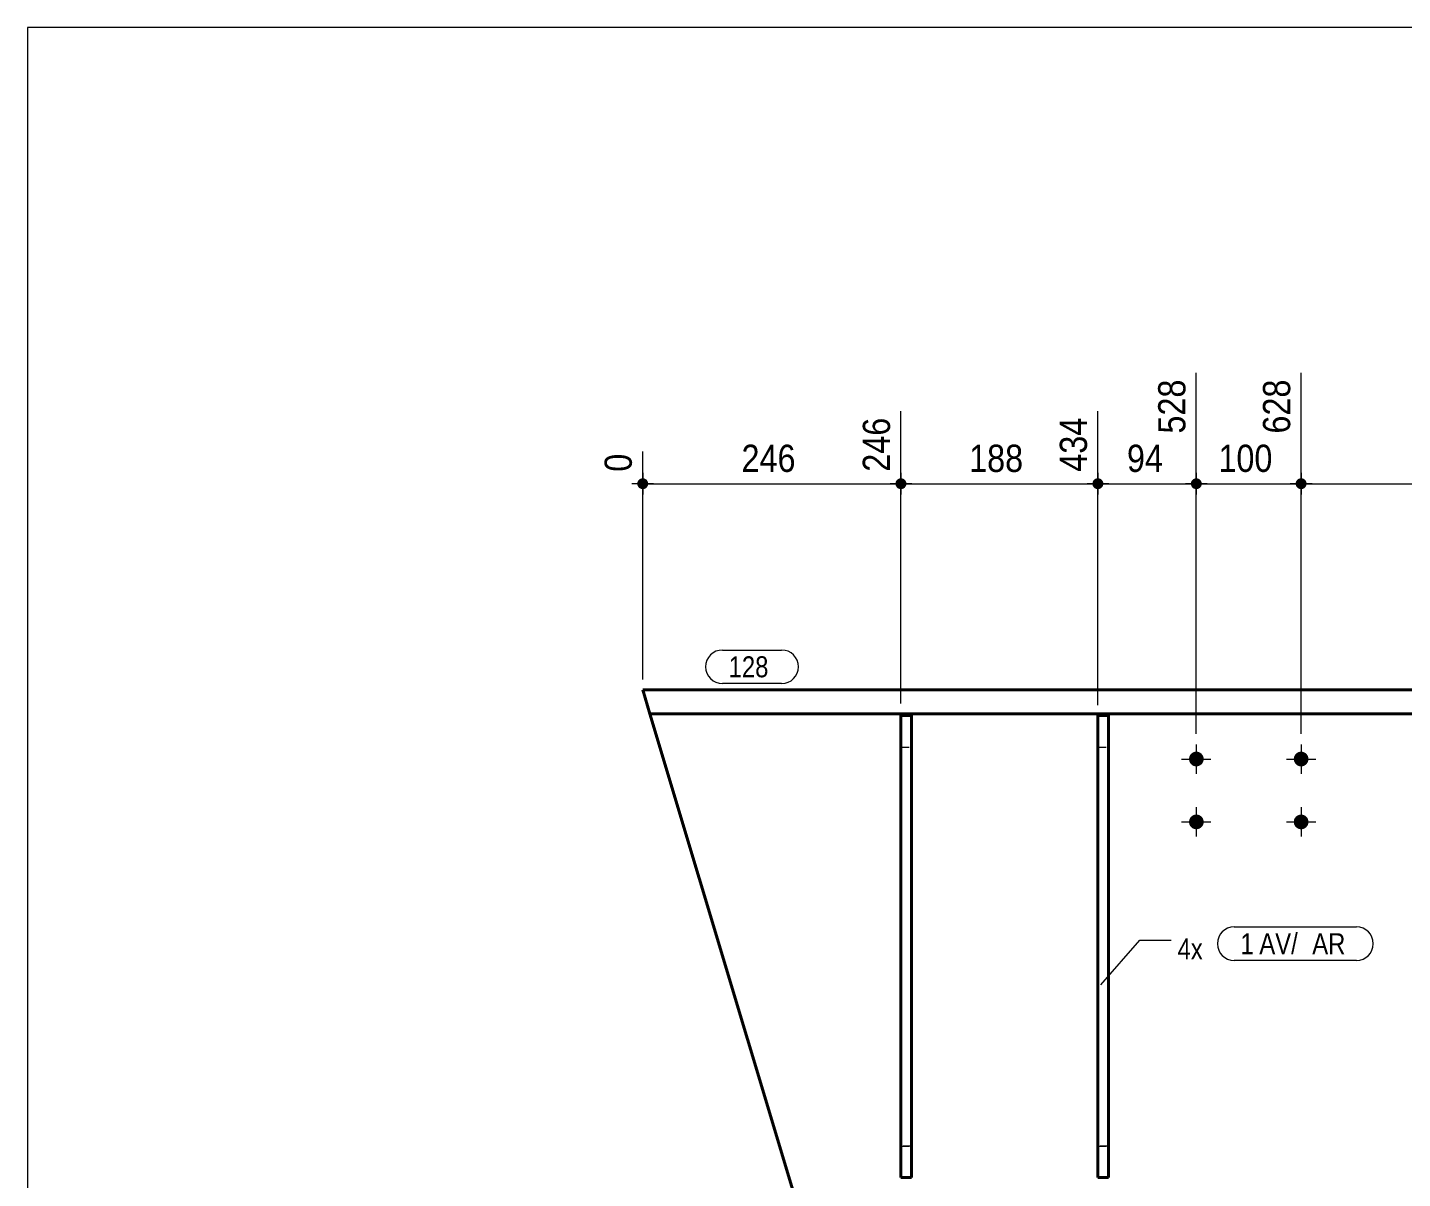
# Model space of a CAD drawing. Header units: millimetres. Extents: x 2 to 584, y 5 to 405.
# Drawn here: x 5 to 136.2, y 295.2 to 405 of the extents above; entities that cross this region are included whole.
import ezdxf

# ---------------------------------------------------------------- set-up
doc = ezdxf.new("R2010")
doc.units = ezdxf.units.MM
doc.linetypes.add('CACHE2', pattern=[1.190625, 0.79375, -0.396875])
for name, color, linetype, lineweight in [('Boulon', 7, 'Continuous', 0), ('Cache', 7, 'Continuous', 0), ('Cotation', 7, 'Continuous', 0), ('Feuille dessin', 5, 'Continuous', 0), ('Piece', 2, 'Continuous', 0), ('Repère pièce', 3, 'Continuous', 0)]:
    doc.layers.add(name, color=color, linetype=linetype, lineweight=lineweight)
doc.styles.add('ARIAL', font='ARIAL.TTF')
doc.styles.add('COMIC_SANS_MS', font='COMIC.TTF')

# ---------------------------------------------------------------- blocks, each defined once
blk = doc.blocks.new('*A2')
at = {"layer": 'Boulon'}
for points in [[(125.84, 335.24), (125.85, 335.28), (125.85, 335.31), (125.86, 335.35), (125.86, 335.38), (125.87, 335.41), (125.88, 335.45), (125.9, 335.48), (125.91, 335.51), (125.93, 335.54), (125.94, 335.57), (125.96, 335.6), (125.98, 335.63), (126, 335.65), (126.02, 335.68), (126.05, 335.71), (126.07, 335.73), (126.1, 335.75), (126.13, 335.77), (126.15, 335.79), (126.18, 335.81), (126.21, 335.83), (126.24, 335.84), (126.27, 335.86), (126.31, 335.87), (126.34, 335.88), (126.37, 335.89), (126.41, 335.9), (126.44, 335.9), (126.47, 335.91), (126.51, 335.91), (126.54, 335.91), (126.58, 335.91), (126.61, 335.91), (126.65, 335.9), (126.68, 335.9), (126.71, 335.89), (126.75, 335.88), (126.78, 335.87), (126.81, 335.86), (126.84, 335.84), (126.87, 335.83), (126.9, 335.81), (126.93, 335.79), (126.96, 335.77), (126.99, 335.75), (127.01, 335.73), (127.04, 335.71), (127.06, 335.68), (127.08, 335.65), (127.1, 335.63), (127.12, 335.6), (127.14, 335.57), (127.16, 335.54), (127.18, 335.51), (127.19, 335.48), (127.2, 335.45), (127.21, 335.41), (127.22, 335.38), (127.23, 335.35), (127.24, 335.31), (127.24, 335.28), (127.24, 335.24), (127.24, 335.21), (127.24, 335.18), (127.24, 335.14), (127.24, 335.11), (127.23, 335.07), (127.22, 335.04), (127.21, 335.01), (127.2, 334.97), (127.19, 334.94), (127.18, 334.91), (127.16, 334.88), (127.14, 334.85), (127.12, 334.82), (127.1, 334.79), (127.08, 334.77), (127.06, 334.74), (127.04, 334.72), (127.01, 334.69), (126.99, 334.67), (126.96, 334.65), (126.93, 334.63), (126.9, 334.61), (126.87, 334.59), (126.84, 334.58), (126.81, 334.56), (126.78, 334.55), (126.75, 334.54), (126.71, 334.53), (126.68, 334.52), (126.65, 334.52), (126.61, 334.51), (126.58, 334.51), (126.54, 334.51), (126.51, 334.51), (126.47, 334.51), (126.44, 334.52), (126.41, 334.52), (126.37, 334.53), (126.34, 334.54), (126.31, 334.55), (126.27, 334.56), (126.24, 334.58), (126.21, 334.59), (126.18, 334.61), (126.15, 334.63), (126.13, 334.65), (126.1, 334.67), (126.07, 334.69), (126.05, 334.72), (126.02, 334.74), (126, 334.77), (125.98, 334.79), (125.96, 334.82), (125.94, 334.85), (125.93, 334.88), (125.91, 334.91), (125.9, 334.94), (125.88, 334.97), (125.87, 335.01), (125.86, 335.04), (125.86, 335.07), (125.85, 335.11), (125.85, 335.14), (125.84, 335.18), (125.84, 335.21)], [(125.84, 329.24), (125.85, 329.28), (125.85, 329.31), (125.86, 329.35), (125.86, 329.38), (125.87, 329.41), (125.88, 329.45), (125.9, 329.48), (125.91, 329.51), (125.93, 329.54), (125.94, 329.57), (125.96, 329.6), (125.98, 329.63), (126, 329.65), (126.02, 329.68), (126.05, 329.71), (126.07, 329.73), (126.1, 329.75), (126.13, 329.77), (126.15, 329.79), (126.18, 329.81), (126.21, 329.83), (126.24, 329.84), (126.27, 329.86), (126.31, 329.87), (126.34, 329.88), (126.37, 329.89), (126.41, 329.9), (126.44, 329.9), (126.47, 329.91), (126.51, 329.91), (126.54, 329.91), (126.58, 329.91), (126.61, 329.91), (126.65, 329.9), (126.68, 329.9), (126.71, 329.89), (126.75, 329.88), (126.78, 329.87), (126.81, 329.86), (126.84, 329.84), (126.87, 329.83), (126.9, 329.81), (126.93, 329.79), (126.96, 329.77), (126.99, 329.75), (127.01, 329.73), (127.04, 329.71), (127.06, 329.68), (127.08, 329.65), (127.1, 329.63), (127.12, 329.6), (127.14, 329.57), (127.16, 329.54), (127.18, 329.51), (127.19, 329.48), (127.2, 329.45), (127.21, 329.41), (127.22, 329.38), (127.23, 329.35), (127.24, 329.31), (127.24, 329.28), (127.24, 329.24), (127.24, 329.21), (127.24, 329.18), (127.24, 329.14), (127.24, 329.11), (127.23, 329.07), (127.22, 329.04), (127.21, 329.01), (127.2, 328.97), (127.19, 328.94), (127.18, 328.91), (127.16, 328.88), (127.14, 328.85), (127.12, 328.82), (127.1, 328.79), (127.08, 328.77), (127.06, 328.74), (127.04, 328.72), (127.01, 328.69), (126.99, 328.67), (126.96, 328.65), (126.93, 328.63), (126.9, 328.61), (126.87, 328.59), (126.84, 328.58), (126.81, 328.56), (126.78, 328.55), (126.75, 328.54), (126.71, 328.53), (126.68, 328.52), (126.65, 328.52), (126.61, 328.51), (126.58, 328.51), (126.54, 328.51), (126.51, 328.51), (126.47, 328.51), (126.44, 328.52), (126.41, 328.52), (126.37, 328.53), (126.34, 328.54), (126.31, 328.55), (126.27, 328.56), (126.24, 328.58), (126.21, 328.59), (126.18, 328.61), (126.15, 328.63), (126.13, 328.65), (126.1, 328.67), (126.07, 328.69), (126.05, 328.72), (126.02, 328.74), (126, 328.77), (125.98, 328.79), (125.96, 328.82), (125.94, 328.85), (125.93, 328.88), (125.91, 328.91), (125.9, 328.94), (125.88, 328.97), (125.87, 329.01), (125.86, 329.04), (125.86, 329.07), (125.85, 329.11), (125.85, 329.14), (125.84, 329.18), (125.84, 329.21)]]:
    blk.add_hatch(color=256, dxfattribs=at).paths.add_polyline_path(points, flags=17)
at = {"layer": 'Boulon', "linetype": 'Continuous', "lineweight": 0}
for p, q in [((126.54, 336.61), (126.54, 333.81)), ((125.14, 335.21), (127.94, 335.21)), ((126.54, 330.61), (126.54, 327.81)), ((125.14, 329.21), (127.94, 329.21))]:
    blk.add_line(p, q, dxfattribs=at)
blk = doc.blocks.new('*A3')
at = {"layer": 'Boulon'}
for points in [[(115.84, 335.24), (115.85, 335.28), (115.85, 335.31), (115.86, 335.35), (115.86, 335.38), (115.87, 335.41), (115.88, 335.45), (115.9, 335.48), (115.91, 335.51), (115.93, 335.54), (115.94, 335.57), (115.96, 335.6), (115.98, 335.63), (116, 335.65), (116.02, 335.68), (116.05, 335.71), (116.07, 335.73), (116.1, 335.75), (116.13, 335.77), (116.15, 335.79), (116.18, 335.81), (116.21, 335.83), (116.24, 335.84), (116.27, 335.86), (116.31, 335.87), (116.34, 335.88), (116.37, 335.89), (116.41, 335.9), (116.44, 335.9), (116.47, 335.91), (116.51, 335.91), (116.54, 335.91), (116.58, 335.91), (116.61, 335.91), (116.65, 335.9), (116.68, 335.9), (116.71, 335.89), (116.75, 335.88), (116.78, 335.87), (116.81, 335.86), (116.84, 335.84), (116.87, 335.83), (116.9, 335.81), (116.93, 335.79), (116.96, 335.77), (116.99, 335.75), (117.01, 335.73), (117.04, 335.71), (117.06, 335.68), (117.08, 335.65), (117.11, 335.63), (117.12, 335.6), (117.14, 335.57), (117.16, 335.54), (117.18, 335.51), (117.19, 335.48), (117.2, 335.45), (117.21, 335.41), (117.22, 335.38), (117.23, 335.35), (117.24, 335.31), (117.24, 335.28), (117.24, 335.24), (117.24, 335.21), (117.24, 335.18), (117.24, 335.14), (117.24, 335.11), (117.23, 335.07), (117.22, 335.04), (117.21, 335.01), (117.2, 334.97), (117.19, 334.94), (117.18, 334.91), (117.16, 334.88), (117.14, 334.85), (117.12, 334.82), (117.11, 334.79), (117.08, 334.77), (117.06, 334.74), (117.04, 334.72), (117.01, 334.69), (116.99, 334.67), (116.96, 334.65), (116.93, 334.63), (116.9, 334.61), (116.87, 334.59), (116.84, 334.58), (116.81, 334.56), (116.78, 334.55), (116.75, 334.54), (116.71, 334.53), (116.68, 334.52), (116.65, 334.52), (116.61, 334.51), (116.58, 334.51), (116.54, 334.51), (116.51, 334.51), (116.47, 334.51), (116.44, 334.52), (116.41, 334.52), (116.37, 334.53), (116.34, 334.54), (116.31, 334.55), (116.27, 334.56), (116.24, 334.58), (116.21, 334.59), (116.18, 334.61), (116.15, 334.63), (116.13, 334.65), (116.1, 334.67), (116.07, 334.69), (116.05, 334.72), (116.02, 334.74), (116, 334.77), (115.98, 334.79), (115.96, 334.82), (115.94, 334.85), (115.93, 334.88), (115.91, 334.91), (115.9, 334.94), (115.88, 334.97), (115.87, 335.01), (115.86, 335.04), (115.86, 335.07), (115.85, 335.11), (115.85, 335.14), (115.84, 335.18), (115.84, 335.21)], [(115.84, 329.24), (115.85, 329.28), (115.85, 329.31), (115.86, 329.35), (115.86, 329.38), (115.87, 329.41), (115.88, 329.45), (115.9, 329.48), (115.91, 329.51), (115.93, 329.54), (115.94, 329.57), (115.96, 329.6), (115.98, 329.63), (116, 329.65), (116.02, 329.68), (116.05, 329.71), (116.07, 329.73), (116.1, 329.75), (116.13, 329.77), (116.15, 329.79), (116.18, 329.81), (116.21, 329.83), (116.24, 329.84), (116.27, 329.86), (116.31, 329.87), (116.34, 329.88), (116.37, 329.89), (116.41, 329.9), (116.44, 329.9), (116.47, 329.91), (116.51, 329.91), (116.54, 329.91), (116.58, 329.91), (116.61, 329.91), (116.65, 329.9), (116.68, 329.9), (116.71, 329.89), (116.75, 329.88), (116.78, 329.87), (116.81, 329.86), (116.84, 329.84), (116.87, 329.83), (116.9, 329.81), (116.93, 329.79), (116.96, 329.77), (116.99, 329.75), (117.01, 329.73), (117.04, 329.71), (117.06, 329.68), (117.08, 329.65), (117.11, 329.63), (117.12, 329.6), (117.14, 329.57), (117.16, 329.54), (117.18, 329.51), (117.19, 329.48), (117.2, 329.45), (117.21, 329.41), (117.22, 329.38), (117.23, 329.35), (117.24, 329.31), (117.24, 329.28), (117.24, 329.24), (117.24, 329.21), (117.24, 329.18), (117.24, 329.14), (117.24, 329.11), (117.23, 329.07), (117.22, 329.04), (117.21, 329.01), (117.2, 328.97), (117.19, 328.94), (117.18, 328.91), (117.16, 328.88), (117.14, 328.85), (117.12, 328.82), (117.11, 328.79), (117.08, 328.77), (117.06, 328.74), (117.04, 328.72), (117.01, 328.69), (116.99, 328.67), (116.96, 328.65), (116.93, 328.63), (116.9, 328.61), (116.87, 328.59), (116.84, 328.58), (116.81, 328.56), (116.78, 328.55), (116.75, 328.54), (116.71, 328.53), (116.68, 328.52), (116.65, 328.52), (116.61, 328.51), (116.58, 328.51), (116.54, 328.51), (116.51, 328.51), (116.47, 328.51), (116.44, 328.52), (116.41, 328.52), (116.37, 328.53), (116.34, 328.54), (116.31, 328.55), (116.27, 328.56), (116.24, 328.58), (116.21, 328.59), (116.18, 328.61), (116.15, 328.63), (116.13, 328.65), (116.1, 328.67), (116.07, 328.69), (116.05, 328.72), (116.02, 328.74), (116, 328.77), (115.98, 328.79), (115.96, 328.82), (115.94, 328.85), (115.93, 328.88), (115.91, 328.91), (115.9, 328.94), (115.88, 328.97), (115.87, 329.01), (115.86, 329.04), (115.86, 329.07), (115.85, 329.11), (115.85, 329.14), (115.84, 329.18), (115.84, 329.21)]]:
    blk.add_hatch(color=256, dxfattribs=at).paths.add_polyline_path(points, flags=17)
at = {"layer": 'Boulon', "linetype": 'Continuous', "lineweight": 0}
for p, q in [((116.54, 336.61), (116.54, 333.81)), ((115.14, 335.21), (117.94, 335.21)), ((116.54, 330.61), (116.54, 327.81)), ((115.14, 329.21), (117.94, 329.21))]:
    blk.add_line(p, q, dxfattribs=at)
blk = doc.blocks.new('*A19')
at = {"layer": 'Piece', "color": 2, "linetype": 'Continuous', "lineweight": 40}
for p, q in [((64.402441, 339.510591), (63.712441, 341.810591)), ((63.712441, 341.810591), (163.882535, 341.810591)), ((163.882535, 339.510591), (64.402441, 339.510591)), ((78.412442, 292.810591), (64.402442, 339.510591))]:
    blk.add_line(p, q, dxfattribs=at)
blk = doc.blocks.new('*A23')
at = {"layer": 'Cache', "color": 7, "linetype": 'CACHE2', "lineweight": 20}
for p, q in [((107.1453, 339.350591), (107.1453, 295.270592)), ((107.1453, 339.350591), (108.1453, 339.350591)), ((108.1453, 339.350591), (108.1453, 295.270592)), ((107.1453, 336.350591), (108.1453, 336.350591)), ((108.1453, 298.270592), (107.1453, 298.270592)), ((108.1453, 295.270592), (107.1453, 295.270592))]:
    blk.add_line(p, q, dxfattribs=at)
blk = doc.blocks.new('*A24')
at = {"layer": 'Cache', "color": 7, "linetype": 'CACHE2', "lineweight": 20}
for p, q in [((107.1453, 336.350591), (108.1453, 336.350591)), ((107.1453, 298.270592), (108.1453, 298.270592))]:
    blk.add_line(p, q, dxfattribs=at)
at = {"layer": 'Piece', "color": 2, "linetype": 'Continuous', "lineweight": 40}
for p, q in [((107.1453, 339.350591), (107.1453, 295.270592)), ((108.1453, 339.350591), (107.1453, 339.350591)), ((108.1453, 295.270592), (108.1453, 339.350591)), ((107.1453, 295.270592), (108.1453, 295.270592))]:
    blk.add_line(p, q, dxfattribs=at)
blk = doc.blocks.new('*A25')
at = {"layer": 'Cache', "color": 7, "linetype": 'CACHE2', "lineweight": 20}
for p, q in [((88.352748, 339.350591), (88.352748, 295.270592)), ((88.352748, 339.350591), (89.352748, 339.350591)), ((89.352748, 339.350591), (89.352748, 295.270592)), ((88.352748, 336.350591), (89.352748, 336.350591)), ((89.352748, 298.270592), (88.352748, 298.270592)), ((89.352748, 295.270592), (88.352748, 295.270592))]:
    blk.add_line(p, q, dxfattribs=at)
blk = doc.blocks.new('*A26')
at = {"layer": 'Cache', "color": 7, "linetype": 'CACHE2', "lineweight": 20}
for p, q in [((88.352748, 336.350591), (89.352748, 336.350591)), ((88.352748, 298.270592), (89.352748, 298.270592))]:
    blk.add_line(p, q, dxfattribs=at)
at = {"layer": 'Piece', "color": 2, "linetype": 'Continuous', "lineweight": 40}
for p, q in [((88.352748, 339.350591), (88.352748, 295.270592)), ((89.352748, 339.350591), (88.352748, 339.350591)), ((89.352748, 295.270592), (89.352748, 339.350591)), ((88.352748, 295.270592), (89.352748, 295.270592))]:
    blk.add_line(p, q, dxfattribs=at)
blk = doc.blocks.new('*A63')
at = {"layer": 'Feuille dessin', "linetype": 'Continuous', "lineweight": 0}
for p, q in [((579, 405), (5, 405)), ((5, 405), (5, 5))]:
    blk.add_line(p, q, dxfattribs=at)
blk = doc.blocks.new('*A69')
at = {"layer": 'Cotation'}
for points in [[(63.69, 360.96), (63.66, 360.96), (63.64, 360.96), (63.61, 360.97), (63.59, 360.97), (63.56, 360.98), (63.54, 360.99), (63.51, 361), (63.49, 361.01), (63.47, 361.02), (63.45, 361.03), (63.42, 361.04), (63.4, 361.06), (63.38, 361.07), (63.36, 361.09), (63.34, 361.11), (63.33, 361.13), (63.31, 361.15), (63.29, 361.17), (63.28, 361.19), (63.27, 361.21), (63.25, 361.23), (63.24, 361.25), (63.23, 361.28), (63.22, 361.3), (63.21, 361.32), (63.21, 361.35), (63.2, 361.37), (63.2, 361.4), (63.19, 361.42), (63.19, 361.45), (63.19, 361.48), (63.19, 361.5), (63.19, 361.53), (63.2, 361.55), (63.2, 361.58), (63.21, 361.6), (63.21, 361.63), (63.22, 361.65), (63.23, 361.67), (63.24, 361.7), (63.25, 361.72), (63.27, 361.74), (63.28, 361.76), (63.29, 361.79), (63.31, 361.81), (63.33, 361.82), (63.34, 361.84), (63.36, 361.86), (63.38, 361.88), (63.4, 361.89), (63.42, 361.91), (63.45, 361.92), (63.47, 361.93), (63.49, 361.95), (63.51, 361.96), (63.54, 361.97), (63.56, 361.97), (63.59, 361.98), (63.61, 361.99), (63.64, 361.99), (63.66, 361.99), (63.69, 362), (63.71, 362), (63.74, 362), (63.76, 361.99), (63.79, 361.99), (63.81, 361.99), (63.84, 361.98), (63.86, 361.97), (63.89, 361.97), (63.91, 361.96), (63.93, 361.95), (63.96, 361.93), (63.98, 361.92), (64, 361.91), (64.02, 361.89), (64.04, 361.88), (64.06, 361.86), (64.08, 361.84), (64.1, 361.82), (64.11, 361.81), (64.13, 361.79), (64.14, 361.76), (64.16, 361.74), (64.17, 361.72), (64.18, 361.7), (64.19, 361.67), (64.2, 361.65), (64.21, 361.63), (64.22, 361.6), (64.22, 361.58), (64.23, 361.55), (64.23, 361.53), (64.23, 361.5), (64.23, 361.48), (64.23, 361.45), (64.23, 361.42), (64.23, 361.4), (64.22, 361.37), (64.22, 361.35), (64.21, 361.32), (64.2, 361.3), (64.19, 361.28), (64.18, 361.25), (64.17, 361.23), (64.16, 361.21), (64.14, 361.19), (64.13, 361.17), (64.11, 361.15), (64.1, 361.13), (64.08, 361.11), (64.06, 361.09), (64.04, 361.07), (64.02, 361.06), (64, 361.04), (63.98, 361.03), (63.96, 361.02), (63.93, 361.01), (63.91, 361), (63.89, 360.99), (63.86, 360.98), (63.84, 360.97), (63.81, 360.97), (63.79, 360.96), (63.76, 360.96), (63.74, 360.96), (63.71, 360.96)], [(88.33, 360.96), (88.3, 360.96), (88.28, 360.96), (88.25, 360.97), (88.23, 360.97), (88.2, 360.98), (88.18, 360.99), (88.15, 361), (88.13, 361.01), (88.11, 361.02), (88.09, 361.03), (88.06, 361.04), (88.04, 361.06), (88.02, 361.07), (88, 361.09), (87.99, 361.11), (87.97, 361.13), (87.95, 361.15), (87.94, 361.17), (87.92, 361.19), (87.91, 361.21), (87.89, 361.23), (87.88, 361.25), (87.87, 361.28), (87.86, 361.3), (87.86, 361.32), (87.85, 361.35), (87.84, 361.37), (87.84, 361.4), (87.84, 361.42), (87.83, 361.45), (87.83, 361.48), (87.83, 361.5), (87.84, 361.53), (87.84, 361.55), (87.84, 361.58), (87.85, 361.6), (87.86, 361.63), (87.86, 361.65), (87.87, 361.67), (87.88, 361.7), (87.89, 361.72), (87.91, 361.74), (87.92, 361.76), (87.94, 361.79), (87.95, 361.81), (87.97, 361.82), (87.99, 361.84), (88, 361.86), (88.02, 361.88), (88.04, 361.89), (88.06, 361.91), (88.09, 361.92), (88.11, 361.93), (88.13, 361.95), (88.15, 361.96), (88.18, 361.97), (88.2, 361.97), (88.23, 361.98), (88.25, 361.99), (88.28, 361.99), (88.3, 361.99), (88.33, 362), (88.35, 362), (88.38, 362), (88.4, 361.99), (88.43, 361.99), (88.45, 361.99), (88.48, 361.98), (88.5, 361.97), (88.53, 361.97), (88.55, 361.96), (88.58, 361.95), (88.6, 361.93), (88.62, 361.92), (88.64, 361.91), (88.66, 361.89), (88.68, 361.88), (88.7, 361.86), (88.72, 361.84), (88.74, 361.82), (88.75, 361.81), (88.77, 361.79), (88.79, 361.76), (88.8, 361.74), (88.81, 361.72), (88.82, 361.7), (88.83, 361.67), (88.84, 361.65), (88.85, 361.63), (88.86, 361.6), (88.86, 361.58), (88.87, 361.55), (88.87, 361.53), (88.87, 361.5), (88.87, 361.48), (88.87, 361.45), (88.87, 361.42), (88.87, 361.4), (88.86, 361.37), (88.86, 361.35), (88.85, 361.32), (88.84, 361.3), (88.83, 361.28), (88.82, 361.25), (88.81, 361.23), (88.8, 361.21), (88.79, 361.19), (88.77, 361.17), (88.75, 361.15), (88.74, 361.13), (88.72, 361.11), (88.7, 361.09), (88.68, 361.07), (88.66, 361.06), (88.64, 361.04), (88.62, 361.03), (88.6, 361.02), (88.58, 361.01), (88.55, 361), (88.53, 360.99), (88.5, 360.98), (88.48, 360.97), (88.45, 360.97), (88.43, 360.96), (88.4, 360.96), (88.38, 360.96), (88.35, 360.96)]]:
    blk.add_hatch(color=256, dxfattribs=at).paths.add_polyline_path(points, flags=17)
at = {"layer": 'Cotation', "linetype": 'Continuous', "lineweight": 0}
for p, q in [((88.35, 340.51), (88.35, 368.4)), ((63.71, 342.81), (63.71, 364.54)), ((63.71, 362.52), (63.71, 360.44)), ((88.35, 362.52), (88.35, 360.44)), ((64.75, 361.48), (62.67, 361.48)), ((63.71, 361.48), (62.67, 361.48)), ((63.71, 361.48), (88.35, 361.48)), ((89.39, 361.48), (87.31, 361.48)), ((88.35, 361.48), (89.39, 361.48))]:
    blk.add_line(p, q, dxfattribs=at)
at = {"layer": 'Cotation'}
for p in [(63.71, 361.48), (88.35, 361.48)]:
    blk.add_point(p, dxfattribs=at)
at = {"layer": 'Cotation', "style": 'ARIAL', "width": 0.85}
for s, p in [('246', (87.31, 362.62)), ('0', (62.67, 362.62))]:
    blk.add_text(s, height=2.6, rotation=90.0002, dxfattribs=at).set_placement(p)
blk.add_text('246', height=2.6, dxfattribs=at).set_placement((73.14, 362.6))
blk = doc.blocks.new('*A83')
at = {"layer": 'Repère pièce', "linetype": 'Continuous', "lineweight": 0}
for p, q in [((120.153663, 319.190958), (131.830616, 319.190958)), ((107.443293, 313.665125), (111.151515, 317.940958)), ((111.151515, 317.940958), (114.151515, 317.940958)), ((131.830616, 315.990958), (120.153663, 315.990958))]:
    blk.add_line(p, q, dxfattribs=at)
for centre, start, end in [((120.153663, 317.590958), 90, 270), ((131.830616, 317.590958), 270, 90)]:
    blk.add_arc(centre, 1.6, start, end, dxfattribs=at)
at = {"layer": 'Repère pièce', "style": 'COMIC_SANS_MS', "width": 0.85}
for s, p in [('4x', (114.751515, 316.090958)), ('1', (120.753663, 316.590958)), ('AV/', (122.553859, 316.590958)), ('AR', (127.603663, 316.590958))]:
    blk.add_text(s, height=2, dxfattribs=at).set_placement(p)
blk = doc.blocks.new('*A85')
at = {"layer": 'Repère pièce', "linetype": 'Continuous', "lineweight": 0}
for p, q in [((71.312441, 345.610591), (76.968496, 345.610591)), ((76.968496, 342.410591), (71.312441, 342.410591))]:
    blk.add_line(p, q, dxfattribs=at)
for centre, start, end in [((71.312441, 344.010591), 90, 270), ((76.968496, 344.010591), 270, 90)]:
    blk.add_arc(centre, 1.6, start, end, dxfattribs=at)
at = {"layer": 'Repère pièce', "style": 'COMIC_SANS_MS', "width": 0.85}
blk.add_text('128', height=2, dxfattribs=at).set_placement((71.912441, 343.010591))
blk = doc.blocks.new('*A103')
at = {"layer": 'Cotation'}
for points in [[(88.33, 360.96), (88.3, 360.96), (88.28, 360.96), (88.25, 360.97), (88.23, 360.97), (88.2, 360.98), (88.18, 360.99), (88.15, 361), (88.13, 361.01), (88.11, 361.02), (88.09, 361.03), (88.06, 361.04), (88.04, 361.06), (88.02, 361.07), (88, 361.09), (87.99, 361.11), (87.97, 361.13), (87.95, 361.15), (87.94, 361.17), (87.92, 361.19), (87.91, 361.21), (87.89, 361.23), (87.88, 361.25), (87.87, 361.28), (87.86, 361.3), (87.86, 361.32), (87.85, 361.35), (87.84, 361.37), (87.84, 361.4), (87.84, 361.42), (87.83, 361.45), (87.83, 361.48), (87.83, 361.5), (87.84, 361.53), (87.84, 361.55), (87.84, 361.58), (87.85, 361.6), (87.86, 361.63), (87.86, 361.65), (87.87, 361.67), (87.88, 361.7), (87.89, 361.72), (87.91, 361.74), (87.92, 361.76), (87.94, 361.79), (87.95, 361.81), (87.97, 361.82), (87.99, 361.84), (88, 361.86), (88.02, 361.88), (88.04, 361.89), (88.06, 361.91), (88.09, 361.92), (88.11, 361.93), (88.13, 361.95), (88.15, 361.96), (88.18, 361.97), (88.2, 361.97), (88.23, 361.98), (88.25, 361.99), (88.28, 361.99), (88.3, 361.99), (88.33, 362), (88.35, 362), (88.38, 362), (88.4, 361.99), (88.43, 361.99), (88.45, 361.99), (88.48, 361.98), (88.5, 361.97), (88.53, 361.97), (88.55, 361.96), (88.58, 361.95), (88.6, 361.93), (88.62, 361.92), (88.64, 361.91), (88.66, 361.89), (88.68, 361.88), (88.7, 361.86), (88.72, 361.84), (88.74, 361.82), (88.75, 361.81), (88.77, 361.79), (88.79, 361.76), (88.8, 361.74), (88.81, 361.72), (88.82, 361.7), (88.83, 361.67), (88.84, 361.65), (88.85, 361.63), (88.86, 361.6), (88.86, 361.58), (88.87, 361.55), (88.87, 361.53), (88.87, 361.5), (88.87, 361.48), (88.87, 361.45), (88.87, 361.42), (88.87, 361.4), (88.86, 361.37), (88.86, 361.35), (88.85, 361.32), (88.84, 361.3), (88.83, 361.28), (88.82, 361.25), (88.81, 361.23), (88.8, 361.21), (88.79, 361.19), (88.77, 361.17), (88.75, 361.15), (88.74, 361.13), (88.72, 361.11), (88.7, 361.09), (88.68, 361.07), (88.66, 361.06), (88.64, 361.04), (88.62, 361.03), (88.6, 361.02), (88.58, 361.01), (88.55, 361), (88.53, 360.99), (88.5, 360.98), (88.48, 360.97), (88.45, 360.97), (88.43, 360.96), (88.4, 360.96), (88.38, 360.96), (88.35, 360.96)], [(107.12, 360.96), (107.09, 360.96), (107.07, 360.96), (107.04, 360.97), (107.02, 360.97), (106.99, 360.98), (106.97, 360.99), (106.95, 361), (106.92, 361.01), (106.9, 361.02), (106.88, 361.03), (106.86, 361.04), (106.84, 361.06), (106.82, 361.07), (106.8, 361.09), (106.78, 361.11), (106.76, 361.13), (106.74, 361.15), (106.73, 361.17), (106.71, 361.19), (106.7, 361.21), (106.69, 361.23), (106.68, 361.25), (106.66, 361.28), (106.66, 361.3), (106.65, 361.32), (106.64, 361.35), (106.64, 361.37), (106.63, 361.4), (106.63, 361.42), (106.63, 361.45), (106.63, 361.48), (106.63, 361.5), (106.63, 361.53), (106.63, 361.55), (106.64, 361.58), (106.64, 361.6), (106.65, 361.63), (106.66, 361.65), (106.66, 361.67), (106.68, 361.7), (106.69, 361.72), (106.7, 361.74), (106.71, 361.76), (106.73, 361.79), (106.74, 361.81), (106.76, 361.82), (106.78, 361.84), (106.8, 361.86), (106.82, 361.88), (106.84, 361.89), (106.86, 361.91), (106.88, 361.92), (106.9, 361.93), (106.92, 361.95), (106.95, 361.96), (106.97, 361.97), (106.99, 361.97), (107.02, 361.98), (107.04, 361.99), (107.07, 361.99), (107.09, 361.99), (107.12, 362), (107.15, 362), (107.17, 362), (107.2, 361.99), (107.22, 361.99), (107.25, 361.99), (107.27, 361.98), (107.3, 361.97), (107.32, 361.97), (107.34, 361.96), (107.37, 361.95), (107.39, 361.93), (107.41, 361.92), (107.43, 361.91), (107.46, 361.89), (107.48, 361.88), (107.49, 361.86), (107.51, 361.84), (107.53, 361.82), (107.55, 361.81), (107.56, 361.79), (107.58, 361.76), (107.59, 361.74), (107.6, 361.72), (107.62, 361.7), (107.63, 361.67), (107.63, 361.65), (107.64, 361.63), (107.65, 361.6), (107.66, 361.58), (107.66, 361.55), (107.66, 361.53), (107.66, 361.5), (107.67, 361.48), (107.66, 361.45), (107.66, 361.42), (107.66, 361.4), (107.66, 361.37), (107.65, 361.35), (107.64, 361.32), (107.63, 361.3), (107.63, 361.28), (107.62, 361.25), (107.6, 361.23), (107.59, 361.21), (107.58, 361.19), (107.56, 361.17), (107.55, 361.15), (107.53, 361.13), (107.51, 361.11), (107.49, 361.09), (107.48, 361.07), (107.46, 361.06), (107.43, 361.04), (107.41, 361.03), (107.39, 361.02), (107.37, 361.01), (107.34, 361), (107.32, 360.99), (107.3, 360.98), (107.27, 360.97), (107.25, 360.97), (107.22, 360.96), (107.2, 360.96), (107.17, 360.96), (107.15, 360.96)]]:
    blk.add_hatch(color=256, dxfattribs=at).paths.add_polyline_path(points, flags=17)
at = {"layer": 'Cotation', "linetype": 'Continuous', "lineweight": 0}
for p, q in [((88.35, 340.51), (88.35, 368.4)), ((107.15, 340.35), (107.15, 368.4)), ((88.35, 362.52), (88.35, 360.44)), ((107.15, 362.52), (107.15, 360.44)), ((89.39, 361.48), (87.31, 361.48)), ((88.35, 361.48), (87.31, 361.48)), ((88.35, 361.48), (107.15, 361.48)), ((108.19, 361.48), (106.11, 361.48)), ((107.15, 361.48), (108.19, 361.48))]:
    blk.add_line(p, q, dxfattribs=at)
at = {"layer": 'Cotation'}
for p in [(88.35, 361.48), (107.15, 361.48)]:
    blk.add_point(p, dxfattribs=at)
at = {"layer": 'Cotation', "style": 'ARIAL', "width": 0.85}
blk.add_text('434', height=2.6, rotation=90.0002, dxfattribs=at).set_placement((106.11, 362.62))
blk.add_text('188', height=2.6, dxfattribs=at).set_placement((94.86, 362.6))
blk = doc.blocks.new('*A104')
at = {"layer": 'Cotation'}
for points in [[(107.12, 360.96), (107.09, 360.96), (107.07, 360.96), (107.04, 360.97), (107.02, 360.97), (106.99, 360.98), (106.97, 360.99), (106.95, 361), (106.92, 361.01), (106.9, 361.02), (106.88, 361.03), (106.86, 361.04), (106.84, 361.06), (106.82, 361.07), (106.8, 361.09), (106.78, 361.11), (106.76, 361.13), (106.74, 361.15), (106.73, 361.17), (106.71, 361.19), (106.7, 361.21), (106.69, 361.23), (106.68, 361.25), (106.66, 361.28), (106.66, 361.3), (106.65, 361.32), (106.64, 361.35), (106.64, 361.37), (106.63, 361.4), (106.63, 361.42), (106.63, 361.45), (106.63, 361.48), (106.63, 361.5), (106.63, 361.53), (106.63, 361.55), (106.64, 361.58), (106.64, 361.6), (106.65, 361.63), (106.66, 361.65), (106.66, 361.67), (106.68, 361.7), (106.69, 361.72), (106.7, 361.74), (106.71, 361.76), (106.73, 361.79), (106.74, 361.81), (106.76, 361.82), (106.78, 361.84), (106.8, 361.86), (106.82, 361.88), (106.84, 361.89), (106.86, 361.91), (106.88, 361.92), (106.9, 361.93), (106.92, 361.95), (106.95, 361.96), (106.97, 361.97), (106.99, 361.97), (107.02, 361.98), (107.04, 361.99), (107.07, 361.99), (107.09, 361.99), (107.12, 362), (107.15, 362), (107.17, 362), (107.2, 361.99), (107.22, 361.99), (107.25, 361.99), (107.27, 361.98), (107.3, 361.97), (107.32, 361.97), (107.34, 361.96), (107.37, 361.95), (107.39, 361.93), (107.41, 361.92), (107.43, 361.91), (107.46, 361.89), (107.48, 361.88), (107.49, 361.86), (107.51, 361.84), (107.53, 361.82), (107.55, 361.81), (107.56, 361.79), (107.58, 361.76), (107.59, 361.74), (107.6, 361.72), (107.62, 361.7), (107.63, 361.67), (107.63, 361.65), (107.64, 361.63), (107.65, 361.6), (107.66, 361.58), (107.66, 361.55), (107.66, 361.53), (107.66, 361.5), (107.67, 361.48), (107.66, 361.45), (107.66, 361.42), (107.66, 361.4), (107.66, 361.37), (107.65, 361.35), (107.64, 361.32), (107.63, 361.3), (107.63, 361.28), (107.62, 361.25), (107.6, 361.23), (107.59, 361.21), (107.58, 361.19), (107.56, 361.17), (107.55, 361.15), (107.53, 361.13), (107.51, 361.11), (107.49, 361.09), (107.48, 361.07), (107.46, 361.06), (107.43, 361.04), (107.41, 361.03), (107.39, 361.02), (107.37, 361.01), (107.34, 361), (107.32, 360.99), (107.3, 360.98), (107.27, 360.97), (107.25, 360.97), (107.22, 360.96), (107.2, 360.96), (107.17, 360.96), (107.15, 360.96)], [(116.52, 360.96), (116.49, 360.96), (116.47, 360.96), (116.44, 360.97), (116.42, 360.97), (116.39, 360.98), (116.37, 360.99), (116.34, 361), (116.32, 361.01), (116.3, 361.02), (116.28, 361.03), (116.25, 361.04), (116.23, 361.06), (116.21, 361.07), (116.19, 361.09), (116.17, 361.11), (116.16, 361.13), (116.14, 361.15), (116.12, 361.17), (116.11, 361.19), (116.1, 361.21), (116.08, 361.23), (116.07, 361.25), (116.06, 361.28), (116.05, 361.3), (116.05, 361.32), (116.04, 361.35), (116.03, 361.37), (116.03, 361.4), (116.03, 361.42), (116.02, 361.45), (116.02, 361.48), (116.02, 361.5), (116.03, 361.53), (116.03, 361.55), (116.03, 361.58), (116.04, 361.6), (116.05, 361.63), (116.05, 361.65), (116.06, 361.67), (116.07, 361.7), (116.08, 361.72), (116.1, 361.74), (116.11, 361.76), (116.12, 361.79), (116.14, 361.81), (116.16, 361.82), (116.17, 361.84), (116.19, 361.86), (116.21, 361.88), (116.23, 361.89), (116.25, 361.91), (116.28, 361.92), (116.3, 361.93), (116.32, 361.95), (116.34, 361.96), (116.37, 361.97), (116.39, 361.97), (116.42, 361.98), (116.44, 361.99), (116.47, 361.99), (116.49, 361.99), (116.52, 362), (116.54, 362), (116.57, 362), (116.59, 361.99), (116.62, 361.99), (116.64, 361.99), (116.67, 361.98), (116.69, 361.97), (116.72, 361.97), (116.74, 361.96), (116.76, 361.95), (116.79, 361.93), (116.81, 361.92), (116.83, 361.91), (116.85, 361.89), (116.87, 361.88), (116.89, 361.86), (116.91, 361.84), (116.93, 361.82), (116.94, 361.81), (116.96, 361.79), (116.98, 361.76), (116.99, 361.74), (117, 361.72), (117.01, 361.7), (117.02, 361.67), (117.03, 361.65), (117.04, 361.63), (117.05, 361.6), (117.05, 361.58), (117.06, 361.55), (117.06, 361.53), (117.06, 361.5), (117.06, 361.48), (117.06, 361.45), (117.06, 361.42), (117.06, 361.4), (117.05, 361.37), (117.05, 361.35), (117.04, 361.32), (117.03, 361.3), (117.02, 361.28), (117.01, 361.25), (117, 361.23), (116.99, 361.21), (116.98, 361.19), (116.96, 361.17), (116.94, 361.15), (116.93, 361.13), (116.91, 361.11), (116.89, 361.09), (116.87, 361.07), (116.85, 361.06), (116.83, 361.04), (116.81, 361.03), (116.79, 361.02), (116.76, 361.01), (116.74, 361), (116.72, 360.99), (116.69, 360.98), (116.67, 360.97), (116.64, 360.97), (116.62, 360.96), (116.59, 360.96), (116.57, 360.96), (116.54, 360.96)]]:
    blk.add_hatch(color=256, dxfattribs=at).paths.add_polyline_path(points, flags=17)
at = {"layer": 'Cotation', "linetype": 'Continuous', "lineweight": 0}
for p, q in [((116.54, 337.61), (116.54, 372.04)), ((107.15, 340.35), (107.15, 368.4)), ((107.15, 362.52), (107.15, 360.44)), ((116.54, 362.52), (116.54, 360.44)), ((108.19, 361.48), (106.11, 361.48)), ((107.15, 361.48), (106.11, 361.48)), ((107.15, 361.48), (116.54, 361.48)), ((117.58, 361.48), (115.5, 361.48)), ((116.54, 361.48), (117.58, 361.48))]:
    blk.add_line(p, q, dxfattribs=at)
at = {"layer": 'Cotation'}
for p in [(107.15, 361.48), (116.54, 361.48)]:
    blk.add_point(p, dxfattribs=at)
at = {"layer": 'Cotation', "style": 'ARIAL', "width": 0.85}
blk.add_text('528', height=2.6, rotation=90.0002, dxfattribs=at).set_placement((115.5, 366.26))
blk.add_text('94', height=2.6, dxfattribs=at).set_placement((109.92, 362.6))
blk = doc.blocks.new('*A105')
at = {"layer": 'Cotation'}
for points in [[(116.52, 360.96), (116.49, 360.96), (116.47, 360.96), (116.44, 360.97), (116.42, 360.97), (116.39, 360.98), (116.37, 360.99), (116.34, 361), (116.32, 361.01), (116.3, 361.02), (116.28, 361.03), (116.25, 361.04), (116.23, 361.06), (116.21, 361.07), (116.19, 361.09), (116.17, 361.11), (116.16, 361.13), (116.14, 361.15), (116.12, 361.17), (116.11, 361.19), (116.1, 361.21), (116.08, 361.23), (116.07, 361.25), (116.06, 361.28), (116.05, 361.3), (116.05, 361.32), (116.04, 361.35), (116.03, 361.37), (116.03, 361.4), (116.03, 361.42), (116.02, 361.45), (116.02, 361.48), (116.02, 361.5), (116.03, 361.53), (116.03, 361.55), (116.03, 361.58), (116.04, 361.6), (116.05, 361.63), (116.05, 361.65), (116.06, 361.67), (116.07, 361.7), (116.08, 361.72), (116.1, 361.74), (116.11, 361.76), (116.12, 361.79), (116.14, 361.81), (116.16, 361.82), (116.17, 361.84), (116.19, 361.86), (116.21, 361.88), (116.23, 361.89), (116.25, 361.91), (116.28, 361.92), (116.3, 361.93), (116.32, 361.95), (116.34, 361.96), (116.37, 361.97), (116.39, 361.97), (116.42, 361.98), (116.44, 361.99), (116.47, 361.99), (116.49, 361.99), (116.52, 362), (116.54, 362), (116.57, 362), (116.59, 361.99), (116.62, 361.99), (116.64, 361.99), (116.67, 361.98), (116.69, 361.97), (116.72, 361.97), (116.74, 361.96), (116.76, 361.95), (116.79, 361.93), (116.81, 361.92), (116.83, 361.91), (116.85, 361.89), (116.87, 361.88), (116.89, 361.86), (116.91, 361.84), (116.93, 361.82), (116.94, 361.81), (116.96, 361.79), (116.98, 361.76), (116.99, 361.74), (117, 361.72), (117.01, 361.7), (117.02, 361.67), (117.03, 361.65), (117.04, 361.63), (117.05, 361.6), (117.05, 361.58), (117.06, 361.55), (117.06, 361.53), (117.06, 361.5), (117.06, 361.48), (117.06, 361.45), (117.06, 361.42), (117.06, 361.4), (117.05, 361.37), (117.05, 361.35), (117.04, 361.32), (117.03, 361.3), (117.02, 361.28), (117.01, 361.25), (117, 361.23), (116.99, 361.21), (116.98, 361.19), (116.96, 361.17), (116.94, 361.15), (116.93, 361.13), (116.91, 361.11), (116.89, 361.09), (116.87, 361.07), (116.85, 361.06), (116.83, 361.04), (116.81, 361.03), (116.79, 361.02), (116.76, 361.01), (116.74, 361), (116.72, 360.99), (116.69, 360.98), (116.67, 360.97), (116.64, 360.97), (116.62, 360.96), (116.59, 360.96), (116.57, 360.96), (116.54, 360.96)], [(126.52, 360.96), (126.49, 360.96), (126.47, 360.96), (126.44, 360.97), (126.42, 360.97), (126.39, 360.98), (126.37, 360.99), (126.34, 361), (126.32, 361.01), (126.3, 361.02), (126.28, 361.03), (126.25, 361.04), (126.23, 361.06), (126.21, 361.07), (126.19, 361.09), (126.17, 361.11), (126.16, 361.13), (126.14, 361.15), (126.12, 361.17), (126.11, 361.19), (126.1, 361.21), (126.08, 361.23), (126.07, 361.25), (126.06, 361.28), (126.05, 361.3), (126.05, 361.32), (126.04, 361.35), (126.03, 361.37), (126.03, 361.4), (126.03, 361.42), (126.02, 361.45), (126.02, 361.48), (126.02, 361.5), (126.03, 361.53), (126.03, 361.55), (126.03, 361.58), (126.04, 361.6), (126.05, 361.63), (126.05, 361.65), (126.06, 361.67), (126.07, 361.7), (126.08, 361.72), (126.1, 361.74), (126.11, 361.76), (126.12, 361.79), (126.14, 361.81), (126.16, 361.82), (126.17, 361.84), (126.19, 361.86), (126.21, 361.88), (126.23, 361.89), (126.25, 361.91), (126.28, 361.92), (126.3, 361.93), (126.32, 361.95), (126.34, 361.96), (126.37, 361.97), (126.39, 361.97), (126.42, 361.98), (126.44, 361.99), (126.47, 361.99), (126.49, 361.99), (126.52, 362), (126.54, 362), (126.57, 362), (126.59, 361.99), (126.62, 361.99), (126.64, 361.99), (126.67, 361.98), (126.69, 361.97), (126.72, 361.97), (126.74, 361.96), (126.76, 361.95), (126.79, 361.93), (126.81, 361.92), (126.83, 361.91), (126.85, 361.89), (126.87, 361.88), (126.89, 361.86), (126.91, 361.84), (126.93, 361.82), (126.94, 361.81), (126.96, 361.79), (126.98, 361.76), (126.99, 361.74), (127, 361.72), (127.01, 361.7), (127.02, 361.67), (127.03, 361.65), (127.04, 361.63), (127.05, 361.6), (127.05, 361.58), (127.06, 361.55), (127.06, 361.53), (127.06, 361.5), (127.06, 361.48), (127.06, 361.45), (127.06, 361.42), (127.06, 361.4), (127.05, 361.37), (127.05, 361.35), (127.04, 361.32), (127.03, 361.3), (127.02, 361.28), (127.01, 361.25), (127, 361.23), (126.99, 361.21), (126.98, 361.19), (126.96, 361.17), (126.94, 361.15), (126.93, 361.13), (126.91, 361.11), (126.89, 361.09), (126.87, 361.07), (126.85, 361.06), (126.83, 361.04), (126.81, 361.03), (126.79, 361.02), (126.76, 361.01), (126.74, 361), (126.72, 360.99), (126.69, 360.98), (126.67, 360.97), (126.64, 360.97), (126.62, 360.96), (126.59, 360.96), (126.57, 360.96), (126.54, 360.96)]]:
    blk.add_hatch(color=256, dxfattribs=at).paths.add_polyline_path(points, flags=17)
at = {"layer": 'Cotation', "linetype": 'Continuous', "lineweight": 0}
for p, q in [((116.54, 337.61), (116.54, 372.04)), ((126.54, 337.61), (126.54, 372.04)), ((116.54, 362.52), (116.54, 360.44)), ((126.54, 362.52), (126.54, 360.44)), ((117.58, 361.48), (115.5, 361.48)), ((116.54, 361.48), (115.5, 361.48)), ((116.54, 361.48), (126.54, 361.48)), ((127.58, 361.48), (125.5, 361.48)), ((126.54, 361.48), (127.58, 361.48))]:
    blk.add_line(p, q, dxfattribs=at)
at = {"layer": 'Cotation'}
for p in [(116.54, 361.48), (126.54, 361.48)]:
    blk.add_point(p, dxfattribs=at)
at = {"layer": 'Cotation', "style": 'ARIAL', "width": 0.85}
blk.add_text('628', height=2.6, rotation=90.0002, dxfattribs=at).set_placement((125.5, 366.26))
blk.add_text('100', height=2.6, dxfattribs=at).set_placement((118.65, 362.6))
blk = doc.blocks.new('*A106')
at = {"layer": 'Cotation'}
for points in [[(126.52, 360.96), (126.49, 360.96), (126.47, 360.96), (126.44, 360.97), (126.42, 360.97), (126.39, 360.98), (126.37, 360.99), (126.34, 361), (126.32, 361.01), (126.3, 361.02), (126.28, 361.03), (126.25, 361.04), (126.23, 361.06), (126.21, 361.07), (126.19, 361.09), (126.17, 361.11), (126.16, 361.13), (126.14, 361.15), (126.12, 361.17), (126.11, 361.19), (126.1, 361.21), (126.08, 361.23), (126.07, 361.25), (126.06, 361.28), (126.05, 361.3), (126.05, 361.32), (126.04, 361.35), (126.03, 361.37), (126.03, 361.4), (126.03, 361.42), (126.02, 361.45), (126.02, 361.48), (126.02, 361.5), (126.03, 361.53), (126.03, 361.55), (126.03, 361.58), (126.04, 361.6), (126.05, 361.63), (126.05, 361.65), (126.06, 361.67), (126.07, 361.7), (126.08, 361.72), (126.1, 361.74), (126.11, 361.76), (126.12, 361.79), (126.14, 361.81), (126.16, 361.82), (126.17, 361.84), (126.19, 361.86), (126.21, 361.88), (126.23, 361.89), (126.25, 361.91), (126.28, 361.92), (126.3, 361.93), (126.32, 361.95), (126.34, 361.96), (126.37, 361.97), (126.39, 361.97), (126.42, 361.98), (126.44, 361.99), (126.47, 361.99), (126.49, 361.99), (126.52, 362), (126.54, 362), (126.57, 362), (126.59, 361.99), (126.62, 361.99), (126.64, 361.99), (126.67, 361.98), (126.69, 361.97), (126.72, 361.97), (126.74, 361.96), (126.76, 361.95), (126.79, 361.93), (126.81, 361.92), (126.83, 361.91), (126.85, 361.89), (126.87, 361.88), (126.89, 361.86), (126.91, 361.84), (126.93, 361.82), (126.94, 361.81), (126.96, 361.79), (126.98, 361.76), (126.99, 361.74), (127, 361.72), (127.01, 361.7), (127.02, 361.67), (127.03, 361.65), (127.04, 361.63), (127.05, 361.6), (127.05, 361.58), (127.06, 361.55), (127.06, 361.53), (127.06, 361.5), (127.06, 361.48), (127.06, 361.45), (127.06, 361.42), (127.06, 361.4), (127.05, 361.37), (127.05, 361.35), (127.04, 361.32), (127.03, 361.3), (127.02, 361.28), (127.01, 361.25), (127, 361.23), (126.99, 361.21), (126.98, 361.19), (126.96, 361.17), (126.94, 361.15), (126.93, 361.13), (126.91, 361.11), (126.89, 361.09), (126.87, 361.07), (126.85, 361.06), (126.83, 361.04), (126.81, 361.03), (126.79, 361.02), (126.76, 361.01), (126.74, 361), (126.72, 360.99), (126.69, 360.98), (126.67, 360.97), (126.64, 360.97), (126.62, 360.96), (126.59, 360.96), (126.57, 360.96), (126.54, 360.96)], [(182.55, 360.96), (182.53, 360.96), (182.5, 360.96), (182.48, 360.97), (182.45, 360.97), (182.43, 360.98), (182.4, 360.99), (182.38, 361), (182.36, 361.01), (182.33, 361.02), (182.31, 361.03), (182.29, 361.04), (182.27, 361.06), (182.25, 361.07), (182.23, 361.09), (182.21, 361.11), (182.19, 361.13), (182.18, 361.15), (182.16, 361.17), (182.15, 361.19), (182.13, 361.21), (182.12, 361.23), (182.11, 361.25), (182.1, 361.28), (182.09, 361.3), (182.08, 361.32), (182.08, 361.35), (182.07, 361.37), (182.07, 361.4), (182.06, 361.42), (182.06, 361.45), (182.06, 361.48), (182.06, 361.5), (182.06, 361.53), (182.07, 361.55), (182.07, 361.58), (182.08, 361.6), (182.08, 361.63), (182.09, 361.65), (182.1, 361.67), (182.11, 361.7), (182.12, 361.72), (182.13, 361.74), (182.15, 361.76), (182.16, 361.79), (182.18, 361.81), (182.19, 361.82), (182.21, 361.84), (182.23, 361.86), (182.25, 361.88), (182.27, 361.89), (182.29, 361.91), (182.31, 361.92), (182.33, 361.93), (182.36, 361.95), (182.38, 361.96), (182.4, 361.97), (182.43, 361.97), (182.45, 361.98), (182.48, 361.99), (182.5, 361.99), (182.53, 361.99), (182.55, 362), (182.58, 362), (182.61, 362), (182.63, 361.99), (182.66, 361.99), (182.68, 361.99), (182.71, 361.98), (182.73, 361.97), (182.75, 361.97), (182.78, 361.96), (182.8, 361.95), (182.82, 361.93), (182.85, 361.92), (182.87, 361.91), (182.89, 361.89), (182.91, 361.88), (182.93, 361.86), (182.95, 361.84), (182.96, 361.82), (182.98, 361.81), (183, 361.79), (183.01, 361.76), (183.03, 361.74), (183.04, 361.72), (183.05, 361.7), (183.06, 361.67), (183.07, 361.65), (183.08, 361.63), (183.08, 361.6), (183.09, 361.58), (183.09, 361.55), (183.1, 361.53), (183.1, 361.5), (183.1, 361.48), (183.1, 361.45), (183.1, 361.42), (183.09, 361.4), (183.09, 361.37), (183.08, 361.35), (183.08, 361.32), (183.07, 361.3), (183.06, 361.28), (183.05, 361.25), (183.04, 361.23), (183.03, 361.21), (183.01, 361.19), (183, 361.17), (182.98, 361.15), (182.96, 361.13), (182.95, 361.11), (182.93, 361.09), (182.91, 361.07), (182.89, 361.06), (182.87, 361.04), (182.85, 361.03), (182.82, 361.02), (182.8, 361.01), (182.78, 361), (182.75, 360.99), (182.73, 360.98), (182.71, 360.97), (182.68, 360.97), (182.66, 360.96), (182.63, 360.96), (182.61, 360.96), (182.58, 360.96)]]:
    blk.add_hatch(color=256, dxfattribs=at).paths.add_polyline_path(points, flags=17)
at = {"layer": 'Cotation', "linetype": 'Continuous', "lineweight": 0}
for p, q in [((126.54, 337.61), (126.54, 372.04)), ((182.58, 337.61), (182.58, 370.33)), ((126.54, 362.52), (126.54, 360.44)), ((182.58, 362.52), (182.58, 360.44)), ((127.58, 361.48), (125.5, 361.48)), ((126.54, 361.48), (125.5, 361.48)), ((126.54, 361.48), (182.58, 361.48)), ((183.62, 361.48), (181.54, 361.48)), ((182.58, 361.48), (183.62, 361.48))]:
    blk.add_line(p, q, dxfattribs=at)
at = {"layer": 'Cotation'}
for p in [(126.54, 361.48), (182.58, 361.48)]:
    blk.add_point(p, dxfattribs=at)
at = {"layer": 'Cotation', "style": 'ARIAL', "width": 0.85}
blk.add_text('2043', height=2.6, rotation=90.0002, dxfattribs=at).set_placement((181.54, 362.62))
blk.add_text('1415', height=2.6, dxfattribs=at).set_placement((150.7, 362.6))

msp = doc.modelspace()

# ---------------------------------------------------------------- block references
at = {"lineweight": 0}
for name in ['*A63', '*A104', '*A105', '*A106', '*A69', '*A103', '*A85', '*A19', '*A25', '*A26', '*A23', '*A24', '*A3', '*A2', '*A83']:
    msp.add_blockref(name, (0, 0), dxfattribs=at)

doc.saveas('drawing.dxf')
